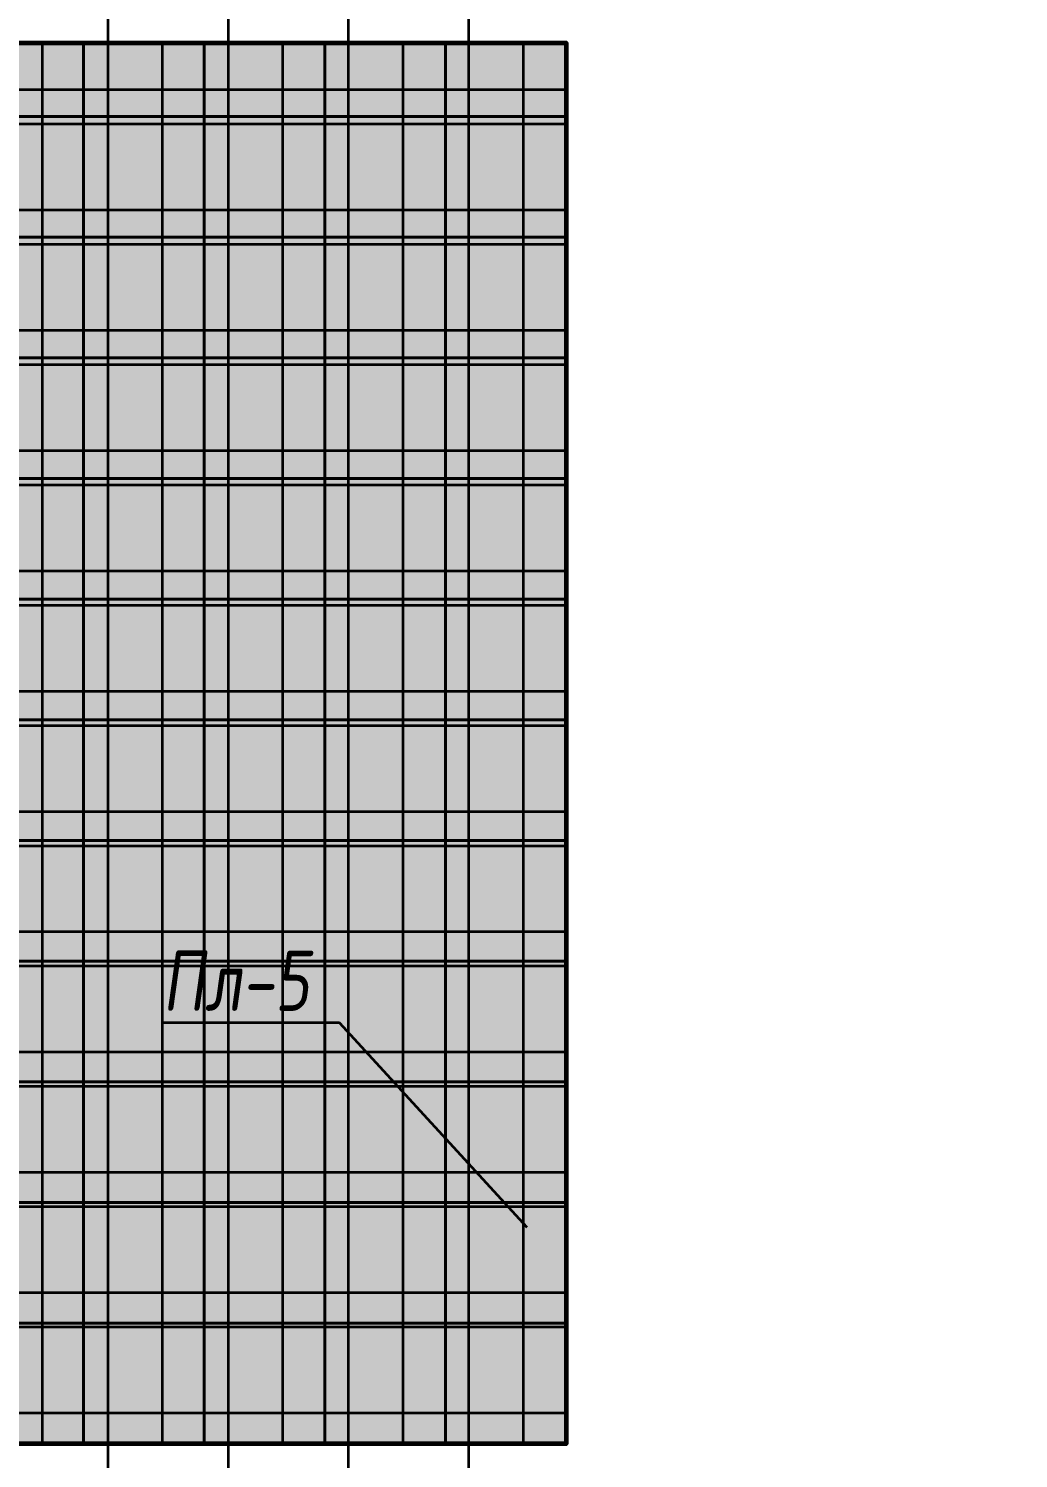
# Model space of a CAD drawing. Header units: millimetres. Extents: x -510890 to 418982, y -118257 to 141350.
# Drawn here: x -14129 to -10026, y -58616 to -52691 of the extents above; entities that cross this region are included whole.
import ezdxf
from ezdxf import colors
from ezdxf.entities.mleader import LeaderData, LeaderLine
from ezdxf.math import Vec2, Vec3

# ---------------------------------------------------------------- set-up
doc = ezdxf.new("R2010")
doc.units = ezdxf.units.MM
doc.layers.add('АР_Площадь контур', color=220, linetype='Continuous', lineweight=35, plot=False)
doc.styles.add('Архитект', font='isocpeur.ttf', dxfattribs={"width": 0.8, "oblique": 8})

msp = doc.modelspace()

# ---------------------------------------------------------------- hatches: boundary and pattern name
at = {"layer": 'АР_Площадь контур', "true_color": 0x000000, "transparency": 33554687}
h = msp.add_hatch(dxfattribs=at)
h.set_pattern_fill('ANSI37', color=18, scale=157, angle=45, style=0)
h.set_pattern_definition([(90, (-131938.25, -125721.33), (-498.475, 0), []), (180, (-131938.25, -125721.33), (-6e-14, -498.475), [])])
h.paths.add_polyline_path([(-11900.8, -60905.6), (-11900.8, -61675.6), (-18190.8, -61675.6), (-18190.8, -54630.7), (-18390.8, -54630.7), (-18390.8, -53130.7), (-18190.8, -53130.7), (-18190.8, -52630.6), (-11900.8, -52630.6)])
h = msp.add_hatch(dxfattribs=at)
h.set_pattern_fill('ANSI37', color=18, scale=157, angle=45, style=0)
h.set_pattern_definition([(90, (52225, -123371.3), (-498.475, 0), []), (180, (52225, -123371.3), (-6e-14, -498.475), [])])
h.paths.add_polyline_path([(-11900.8, -58555.6), (-18191, -58555.6), (-18088.4, -52750.6), (-11900.8, -52750.6), (-11900.8, -56055.6), (-11900.8, -56130.6), (-11900.8, -57260.6), (-11900.8, -57260.6)])
at = {"layer": 'АР_Площадь контур', "ltscale": 300, "true_color": 0x828487, "transparency": 33554687}
h = msp.add_hatch(color=252, dxfattribs=at)
h.dxf.hatch_style = 1
h.paths.add_polyline_path([(-13900.8, -52750.6), (-14400.8, -52750.6), (-14400.8, -53055.6), (-13900.8, -53055.6)])
at = {"layer": 'АР_Площадь контур', "ltscale": 300, "true_color": 0xb8b9bc, "transparency": 33554687}
h = msp.add_hatch(color=9, dxfattribs=at)
h.dxf.hatch_style = 1
h.paths.add_polyline_path([(-13400.8, -52750.6), (-13900.8, -52750.6), (-13900.8, -53055.6), (-13400.8, -53055.6)])
at = {"layer": 'АР_Площадь контур', "lineweight": 9, "ltscale": 300, "transparency": 33554687}
h = msp.add_hatch(color=252, dxfattribs=at)
h.dxf.hatch_style = 1
h.paths.add_polyline_path([(-12900.8, -52750.6), (-13400.8, -52750.6), (-13400.8, -53055.6), (-12900.8, -53055.6)])
h = msp.add_hatch(color=252, dxfattribs=at)
h.dxf.hatch_style = 1
h.paths.add_polyline_path([(-12400.8, -52750.6), (-12900.8, -52750.6), (-12900.8, -53055.6), (-12400.8, -53055.6)])
h = msp.add_hatch(color=252, dxfattribs=at)
h.dxf.hatch_style = 1
h.paths.add_polyline_path([(-11900.8, -52750.6), (-12400.8, -52750.6), (-12400.8, -53055.6), (-11900.8, -53055.6)])
at = {"layer": 'АР_Площадь контур', "ltscale": 300, "true_color": 0x828487, "transparency": 33554687}
h = msp.add_hatch(color=252, dxfattribs=at)
h.dxf.hatch_style = 1
h.paths.add_polyline_path([(-13900.8, -53055.6), (-14400.8, -53055.6), (-14400.8, -53555.6), (-13900.8, -53555.6)])
at = {"layer": 'АР_Площадь контур', "ltscale": 300, "true_color": 0xb8b9bc, "transparency": 33554687}
h = msp.add_hatch(color=9, dxfattribs=at)
h.dxf.hatch_style = 1
h.paths.add_polyline_path([(-13400.8, -53055.6), (-13900.8, -53055.6), (-13900.8, -53555.6), (-13400.8, -53555.6)])
h = msp.add_hatch(color=9, dxfattribs=at)
h.dxf.hatch_style = 1
h.paths.add_polyline_path([(-12900.8, -53055.6), (-13400.8, -53055.6), (-13400.8, -53555.6), (-12900.8, -53555.6)])
h = msp.add_hatch(color=9, dxfattribs=at)
h.dxf.hatch_style = 1
h.paths.add_polyline_path([(-12400.8, -53055.6), (-12900.8, -53055.6), (-12900.8, -53555.6), (-12400.8, -53555.6)])
at = {"layer": 'АР_Площадь контур', "lineweight": 9, "ltscale": 300, "transparency": 33554687}
h = msp.add_hatch(color=252, dxfattribs=at)
h.dxf.hatch_style = 1
h.paths.add_polyline_path([(-11900.8, -53055.6), (-12400.8, -53055.6), (-12400.8, -53555.6), (-11900.8, -53555.6)])
at = {"layer": 'АР_Площадь контур', "ltscale": 300, "true_color": 0x828487, "transparency": 33554687}
h = msp.add_hatch(color=252, dxfattribs=at)
h.dxf.hatch_style = 1
h.paths.add_polyline_path([(-13900.8, -53555.6), (-14400.8, -53555.6), (-14400.8, -54055.6), (-13900.8, -54055.6)])
h = msp.add_hatch(color=252, dxfattribs=at)
h.dxf.hatch_style = 1
h.paths.add_polyline_path([(-13400.8, -53555.6), (-13900.8, -53555.6), (-13900.8, -54055.6), (-13400.8, -54055.6)])
h = msp.add_hatch(color=252, dxfattribs=at)
h.dxf.hatch_style = 1
h.paths.add_polyline_path([(-12900.8, -53555.6), (-13400.8, -53555.6), (-13400.8, -54055.6), (-12900.8, -54055.6)])
at = {"layer": 'АР_Площадь контур', "ltscale": 300, "true_color": 0xb8b9bc, "transparency": 33554687}
h = msp.add_hatch(color=9, dxfattribs=at)
h.dxf.hatch_style = 1
h.paths.add_polyline_path([(-12400.8, -53555.6), (-12900.8, -53555.6), (-12900.8, -54055.6), (-12400.8, -54055.6)])
at = {"layer": 'АР_Площадь контур', "lineweight": 9, "ltscale": 300, "transparency": 33554687}
h = msp.add_hatch(color=252, dxfattribs=at)
h.dxf.hatch_style = 1
h.paths.add_polyline_path([(-11900.8, -53555.6), (-12400.8, -53555.6), (-12400.8, -54055.6), (-11900.8, -54055.6)])
h = msp.add_hatch(color=252, dxfattribs=at)
h.dxf.hatch_style = 1
h.paths.add_polyline_path([(-13900.8, -54055.6), (-14400.8, -54055.6), (-14400.8, -54555.6), (-13900.8, -54555.6)])
h = msp.add_hatch(color=252, dxfattribs=at)
h.dxf.hatch_style = 1
h.paths.add_polyline_path([(-13400.8, -54055.6), (-13900.8, -54055.6), (-13900.8, -54555.6), (-13400.8, -54555.6)])
at = {"layer": 'АР_Площадь контур', "ltscale": 300, "true_color": 0x828487, "transparency": 33554687}
h = msp.add_hatch(color=252, dxfattribs=at)
h.dxf.hatch_style = 1
h.paths.add_polyline_path([(-12900.8, -54055.6), (-13400.8, -54055.6), (-13400.8, -54555.6), (-12900.8, -54555.6)])
at = {"layer": 'АР_Площадь контур', "ltscale": 300, "true_color": 0xb8b9bc, "transparency": 33554687}
h = msp.add_hatch(color=9, dxfattribs=at)
h.dxf.hatch_style = 1
h.paths.add_polyline_path([(-12400.8, -54055.6), (-12900.8, -54055.6), (-12900.8, -54555.6), (-12400.8, -54555.6)])
h = msp.add_hatch(color=9, dxfattribs=at)
h.dxf.hatch_style = 1
h.paths.add_polyline_path([(-11900.8, -54055.6), (-12400.8, -54055.6), (-12400.8, -54555.6), (-11900.8, -54555.6)])
h = msp.add_hatch(color=9, dxfattribs=at)
h.dxf.hatch_style = 1
h.paths.add_polyline_path([(-13900.8, -54555.6), (-14400.8, -54555.6), (-14400.8, -55055.6), (-13900.8, -55055.6)])
at = {"layer": 'АР_Площадь контур', "lineweight": 9, "ltscale": 300, "transparency": 33554687}
h = msp.add_hatch(color=252, dxfattribs=at)
h.dxf.hatch_style = 1
h.paths.add_polyline_path([(-13400.8, -54555.6), (-13900.8, -54555.6), (-13900.8, -55055.6), (-13400.8, -55055.6)])
at = {"layer": 'АР_Площадь контур', "ltscale": 300, "true_color": 0x828487, "transparency": 33554687}
h = msp.add_hatch(color=252, dxfattribs=at)
h.dxf.hatch_style = 1
h.paths.add_polyline_path([(-12900.8, -54555.6), (-13400.8, -54555.6), (-13400.8, -55055.6), (-12900.8, -55055.6)])
h = msp.add_hatch(color=252, dxfattribs=at)
h.dxf.hatch_style = 1
h.paths.add_polyline_path([(-12400.8, -54555.6), (-12900.8, -54555.6), (-12900.8, -55055.6), (-12400.8, -55055.6)])
h = msp.add_hatch(color=252, dxfattribs=at)
h.dxf.hatch_style = 1
h.paths.add_polyline_path([(-11900.8, -54555.6), (-12400.8, -54555.6), (-12400.8, -55055.6), (-11900.8, -55055.6)])
at = {"layer": 'АР_Площадь контур', "ltscale": 300, "true_color": 0xb8b9bc, "transparency": 33554687}
h = msp.add_hatch(color=9, dxfattribs=at)
h.dxf.hatch_style = 1
h.paths.add_polyline_path([(-13900.8, -55055.6), (-14400.8, -55055.6), (-14400.8, -55555.6), (-13900.8, -55555.6)])
at = {"layer": 'АР_Площадь контур', "lineweight": 9, "ltscale": 300, "transparency": 33554687}
h = msp.add_hatch(color=252, dxfattribs=at)
h.dxf.hatch_style = 1
h.paths.add_polyline_path([(-13400.8, -55055.6), (-13900.8, -55055.6), (-13900.8, -55555.6), (-13400.8, -55555.6)])
h = msp.add_hatch(color=252, dxfattribs=at)
h.dxf.hatch_style = 1
h.paths.add_polyline_path([(-12900.8, -55055.6), (-13400.8, -55055.6), (-13400.8, -55555.6), (-12900.8, -55555.6)])
h = msp.add_hatch(color=252, dxfattribs=at)
h.dxf.hatch_style = 1
h.paths.add_polyline_path([(-12400.8, -55055.6), (-12900.8, -55055.6), (-12900.8, -55555.6), (-12400.8, -55555.6)])
at = {"layer": 'АР_Площадь контур', "ltscale": 300, "true_color": 0x828487, "transparency": 33554687}
h = msp.add_hatch(color=252, dxfattribs=at)
h.dxf.hatch_style = 1
h.paths.add_polyline_path([(-11900.8, -55055.6), (-12400.8, -55055.6), (-12400.8, -55555.6), (-11900.8, -55555.6)])
at = {"layer": 'АР_Площадь контур', "ltscale": 300, "true_color": 0xb8b9bc, "transparency": 33554687}
h = msp.add_hatch(color=9, dxfattribs=at)
h.dxf.hatch_style = 1
h.paths.add_polyline_path([(-13900.8, -55555.6), (-14400.8, -55555.6), (-14400.8, -56055.6), (-13900.8, -56055.6)])
h = msp.add_hatch(color=9, dxfattribs=at)
h.dxf.hatch_style = 1
h.paths.add_polyline_path([(-13400.8, -55555.6), (-13900.8, -55555.6), (-13900.8, -56055.6), (-13400.8, -56055.6)])
h = msp.add_hatch(color=9, dxfattribs=at)
h.dxf.hatch_style = 1
h.paths.add_polyline_path([(-12900.8, -55555.6), (-13400.8, -55555.6), (-13400.8, -56055.6), (-12900.8, -56055.6)])
at = {"layer": 'АР_Площадь контур', "lineweight": 9, "ltscale": 300, "transparency": 33554687}
h = msp.add_hatch(color=252, dxfattribs=at)
h.dxf.hatch_style = 1
h.paths.add_polyline_path([(-12400.8, -55555.6), (-12900.8, -55555.6), (-12900.8, -56055.6), (-12400.8, -56055.6)])
at = {"layer": 'АР_Площадь контур', "ltscale": 300, "true_color": 0x828487, "transparency": 33554687}
h = msp.add_hatch(color=252, dxfattribs=at)
h.dxf.hatch_style = 1
h.paths.add_polyline_path([(-11900.8, -55555.6), (-12400.8, -55555.6), (-12400.8, -56055.6), (-11900.8, -56055.6)])
h = msp.add_hatch(color=252, dxfattribs=at)
h.dxf.hatch_style = 1
h.paths.add_polyline_path([(-13900.8, -56055.6), (-14400.8, -56055.6), (-14400.8, -56555.6), (-13900.8, -56555.6)])
h = msp.add_hatch(color=252, dxfattribs=at)
h.dxf.hatch_style = 1
h.paths.add_polyline_path([(-13400.8, -56055.6), (-13900.8, -56055.6), (-13900.8, -56555.6), (-13400.8, -56555.6)])
at = {"layer": 'АР_Площадь контур', "ltscale": 300, "true_color": 0xb8b9bc, "transparency": 33554687}
h = msp.add_hatch(color=9, dxfattribs=at)
h.dxf.hatch_style = 1
h.paths.add_polyline_path([(-12900.8, -56055.6), (-13400.8, -56055.6), (-13400.8, -56555.6), (-12900.8, -56555.6)])
at = {"layer": 'АР_Площадь контур', "lineweight": 9, "ltscale": 300, "transparency": 33554687}
h = msp.add_hatch(color=252, dxfattribs=at)
h.dxf.hatch_style = 1
h.paths.add_polyline_path([(-12400.8, -56055.6), (-12900.8, -56055.6), (-12900.8, -56555.6), (-12400.8, -56555.6)])
h = msp.add_hatch(color=252, dxfattribs=at)
h.dxf.hatch_style = 1
h.paths.add_polyline_path([(-11900.8, -56055.6), (-12400.8, -56055.6), (-12400.8, -56555.6), (-11900.8, -56555.6)])
h = msp.add_hatch(color=252, dxfattribs=at)
h.dxf.hatch_style = 1
h.paths.add_polyline_path([(-13900.8, -56555.6), (-14400.8, -56555.6), (-14400.8, -57055.6), (-13900.8, -57055.6)])
at = {"layer": 'АР_Площадь контур', "ltscale": 300, "true_color": 0x828487, "transparency": 33554687}
h = msp.add_hatch(color=252, dxfattribs=at)
h.dxf.hatch_style = 1
h.paths.add_polyline_path([(-13400.8, -56555.6), (-13900.8, -56555.6), (-13900.8, -57055.6), (-13400.8, -57055.6)])
at = {"layer": 'АР_Площадь контур', "ltscale": 300, "true_color": 0xb8b9bc, "transparency": 33554687}
h = msp.add_hatch(color=9, dxfattribs=at)
h.dxf.hatch_style = 1
h.paths.add_polyline_path([(-12900.8, -56555.6), (-13400.8, -56555.6), (-13400.8, -57055.6), (-12900.8, -57055.6)])
h = msp.add_hatch(color=9, dxfattribs=at)
h.dxf.hatch_style = 1
h.paths.add_polyline_path([(-12400.8, -56555.6), (-12900.8, -56555.6), (-12900.8, -57055.6), (-12400.8, -57055.6)])
h = msp.add_hatch(color=9, dxfattribs=at)
h.dxf.hatch_style = 1
h.paths.add_polyline_path([(-11900.8, -56555.6), (-12400.8, -56555.6), (-12400.8, -57055.6), (-11900.8, -57055.6)])
at = {"layer": 'АР_Площадь контур', "lineweight": 9, "ltscale": 300, "transparency": 33554687}
h = msp.add_hatch(color=252, dxfattribs=at)
h.dxf.hatch_style = 1
h.paths.add_polyline_path([(-13900.8, -57055.6), (-14400.8, -57055.6), (-14400.8, -57555.6), (-13900.8, -57555.6)])
at = {"layer": 'АР_Площадь контур', "ltscale": 300, "true_color": 0x828487, "transparency": 33554687}
h = msp.add_hatch(color=252, dxfattribs=at)
h.dxf.hatch_style = 1
h.paths.add_polyline_path([(-13400.8, -57055.6), (-13900.8, -57055.6), (-13900.8, -57555.6), (-13400.8, -57555.6)])
h = msp.add_hatch(color=252, dxfattribs=at)
h.dxf.hatch_style = 1
h.paths.add_polyline_path([(-12900.8, -57055.6), (-13400.8, -57055.6), (-13400.8, -57555.6), (-12900.8, -57555.6)])
h = msp.add_hatch(color=252, dxfattribs=at)
h.dxf.hatch_style = 1
h.paths.add_polyline_path([(-12400.8, -57055.6), (-12900.8, -57055.6), (-12900.8, -57555.6), (-12400.8, -57555.6)])
at = {"layer": 'АР_Площадь контур', "ltscale": 300, "true_color": 0xb8b9bc, "transparency": 33554687}
h = msp.add_hatch(color=9, dxfattribs=at)
h.dxf.hatch_style = 1
h.paths.add_polyline_path([(-11900.8, -57055.6), (-12400.8, -57055.6), (-12400.8, -57555.6), (-11900.8, -57555.6)])
at = {"layer": 'АР_Площадь контур', "lineweight": 9, "ltscale": 300, "transparency": 33554687}
h = msp.add_hatch(color=252, dxfattribs=at)
h.dxf.hatch_style = 1
h.paths.add_polyline_path([(-13900.8, -57555.6), (-14400.8, -57555.6), (-14400.8, -58055.6), (-13900.8, -58055.6)])
h = msp.add_hatch(color=252, dxfattribs=at)
h.dxf.hatch_style = 1
h.paths.add_polyline_path([(-13400.8, -57555.6), (-13900.8, -57555.6), (-13900.8, -58055.6), (-13400.8, -58055.6)])
h = msp.add_hatch(color=252, dxfattribs=at)
h.dxf.hatch_style = 1
h.paths.add_polyline_path([(-12900.8, -57555.6), (-13400.8, -57555.6), (-13400.8, -58055.6), (-12900.8, -58055.6)])
at = {"layer": 'АР_Площадь контур', "ltscale": 300, "true_color": 0x828487, "transparency": 33554687}
h = msp.add_hatch(color=252, dxfattribs=at)
h.dxf.hatch_style = 1
h.paths.add_polyline_path([(-12400.8, -57555.6), (-12900.8, -57555.6), (-12900.8, -58055.6), (-12400.8, -58055.6)])
at = {"layer": 'АР_Площадь контур', "ltscale": 300, "true_color": 0xb8b9bc, "transparency": 33554687}
h = msp.add_hatch(color=9, dxfattribs=at)
h.dxf.hatch_style = 1
h.paths.add_polyline_path([(-11900.8, -57555.6), (-12400.8, -57555.6), (-12400.8, -58055.6), (-11900.8, -58055.6)])
h = msp.add_hatch(color=9, dxfattribs=at)
h.dxf.hatch_style = 1
h.paths.add_polyline_path([(-13900.8, -58055.6), (-14400.8, -58055.6), (-14400.8, -58555.6), (-13900.8, -58555.6)])
h = msp.add_hatch(color=9, dxfattribs=at)
h.dxf.hatch_style = 1
h.paths.add_polyline_path([(-13400.8, -58055.6), (-13900.8, -58055.6), (-13900.8, -58555.6), (-13400.8, -58555.6)])
at = {"layer": 'АР_Площадь контур', "lineweight": 9, "ltscale": 300, "transparency": 33554687}
h = msp.add_hatch(color=252, dxfattribs=at)
h.dxf.hatch_style = 1
h.paths.add_polyline_path([(-12900.8, -58055.6), (-13400.8, -58055.6), (-13400.8, -58555.6), (-12900.8, -58555.6)])
at = {"layer": 'АР_Площадь контур', "ltscale": 300, "true_color": 0x828487, "transparency": 33554687}
h = msp.add_hatch(color=252, dxfattribs=at)
h.dxf.hatch_style = 1
h.paths.add_polyline_path([(-12400.8, -58055.6), (-12900.8, -58055.6), (-12900.8, -58555.6), (-12400.8, -58555.6)])
h = msp.add_hatch(color=252, dxfattribs=at)
h.dxf.hatch_style = 1
h.paths.add_polyline_path([(-11900.8, -58055.6), (-12400.8, -58055.6), (-12400.8, -58555.6), (-11900.8, -58555.6)])

# ---------------------------------------------------------------- linework, layer by layer
at = {"layer": 'АР_Площадь контур', "lineweight": 60}
msp.add_lwpolyline([(-18190.8, -55869.1), (-18190.8, -53100.6), (-17790.8, -53100.6), (-17790.8, -52750.6), (-11900.8, -52750.6), (-11900.8, -58555.6), (-18190.8, -58555.6), (-18190.8, -57369.1)], dxfattribs=at)
at = {"layer": 'АР_Площадь контур', "ltscale": 300}
for points in [[(-14400.8, -52750.6), (-14400.8, -53055.6), (-13900.8, -53055.6)], [(-13900.8, -53055.6), (-13900.8, -52750.6)], [(-13900.8, -52750.6), (-13900.8, -53055.6), (-13400.8, -53055.6)], [(-13400.8, -53055.6), (-13400.8, -52750.6)], [(-13400.8, -52750.6), (-13400.8, -53055.6), (-12900.8, -53055.6)], [(-12900.8, -53055.6), (-12900.8, -52750.6)], [(-12900.8, -52750.6), (-12900.8, -53055.6), (-12400.8, -53055.6)], [(-12400.8, -53055.6), (-12400.8, -52750.6)], [(-12400.8, -52750.6), (-12400.8, -53055.6), (-11900.8, -53055.6)], [(-11900.8, -53055.6), (-11900.8, -52750.6)], [(-13900.8, -53555.6), (-13900.8, -53055.6), (-14400.8, -53055.6), (-14400.8, -53555.6), (-13900.8, -53555.6)], [(-13400.8, -53555.6), (-13400.8, -53055.6), (-13900.8, -53055.6), (-13900.8, -53555.6), (-13400.8, -53555.6)], [(-12900.8, -53555.6), (-12900.8, -53055.6), (-13400.8, -53055.6), (-13400.8, -53555.6), (-12900.8, -53555.6)], [(-12400.8, -53555.6), (-12400.8, -53055.6), (-12900.8, -53055.6), (-12900.8, -53555.6), (-12400.8, -53555.6)], [(-11900.8, -53555.6), (-11900.8, -53055.6), (-12400.8, -53055.6), (-12400.8, -53555.6), (-11900.8, -53555.6)], [(-13900.8, -54055.6), (-13900.8, -53555.6), (-14400.8, -53555.6), (-14400.8, -54055.6), (-13900.8, -54055.6)], [(-13400.8, -54055.6), (-13400.8, -53555.6), (-13900.8, -53555.6), (-13900.8, -54055.6), (-13400.8, -54055.6)], [(-12900.8, -54055.6), (-12900.8, -53555.6), (-13400.8, -53555.6), (-13400.8, -54055.6), (-12900.8, -54055.6)], [(-12400.8, -54055.6), (-12400.8, -53555.6), (-12900.8, -53555.6), (-12900.8, -54055.6), (-12400.8, -54055.6)], [(-11900.8, -54055.6), (-11900.8, -53555.6), (-12400.8, -53555.6), (-12400.8, -54055.6), (-11900.8, -54055.6)], [(-13900.8, -54555.6), (-13900.8, -54055.6), (-14400.8, -54055.6), (-14400.8, -54555.6), (-13900.8, -54555.6)], [(-13400.8, -54555.6), (-13400.8, -54055.6), (-13900.8, -54055.6), (-13900.8, -54555.6), (-13400.8, -54555.6)], [(-12900.8, -54555.6), (-12900.8, -54055.6), (-13400.8, -54055.6), (-13400.8, -54555.6), (-12900.8, -54555.6)], [(-12400.8, -54555.6), (-12400.8, -54055.6), (-12900.8, -54055.6), (-12900.8, -54555.6), (-12400.8, -54555.6)], [(-11900.8, -54555.6), (-11900.8, -54055.6), (-12400.8, -54055.6), (-12400.8, -54555.6), (-11900.8, -54555.6)], [(-13900.8, -55055.6), (-13900.8, -54555.6), (-14400.8, -54555.6), (-14400.8, -55055.6), (-13900.8, -55055.6)], [(-13400.8, -55055.6), (-13400.8, -54555.6), (-13900.8, -54555.6), (-13900.8, -55055.6), (-13400.8, -55055.6)], [(-12900.8, -55055.6), (-12900.8, -54555.6), (-13400.8, -54555.6), (-13400.8, -55055.6), (-12900.8, -55055.6)], [(-12400.8, -55055.6), (-12400.8, -54555.6), (-12900.8, -54555.6), (-12900.8, -55055.6), (-12400.8, -55055.6)], [(-11900.8, -55055.6), (-11900.8, -54555.6), (-12400.8, -54555.6), (-12400.8, -55055.6), (-11900.8, -55055.6)], [(-13900.8, -55555.6), (-13900.8, -55055.6), (-14400.8, -55055.6), (-14400.8, -55555.6), (-13900.8, -55555.6)], [(-13400.8, -55555.6), (-13400.8, -55055.6), (-13900.8, -55055.6), (-13900.8, -55555.6), (-13400.8, -55555.6)], [(-12900.8, -55555.6), (-12900.8, -55055.6), (-13400.8, -55055.6), (-13400.8, -55555.6), (-12900.8, -55555.6)], [(-12400.8, -55555.6), (-12400.8, -55055.6), (-12900.8, -55055.6), (-12900.8, -55555.6), (-12400.8, -55555.6)], [(-11900.8, -55555.6), (-11900.8, -55055.6), (-12400.8, -55055.6), (-12400.8, -55555.6), (-11900.8, -55555.6)], [(-13900.8, -56055.6), (-13900.8, -55555.6), (-14400.8, -55555.6), (-14400.8, -56055.6), (-13900.8, -56055.6)], [(-13400.8, -56055.6), (-13400.8, -55555.6), (-13900.8, -55555.6), (-13900.8, -56055.6), (-13400.8, -56055.6)], [(-12900.8, -56055.6), (-12900.8, -55555.6), (-13400.8, -55555.6), (-13400.8, -56055.6), (-12900.8, -56055.6)], [(-12400.8, -56055.6), (-12400.8, -55555.6), (-12900.8, -55555.6), (-12900.8, -56055.6), (-12400.8, -56055.6)], [(-11900.8, -56055.6), (-11900.8, -55555.6), (-12400.8, -55555.6), (-12400.8, -56055.6), (-11900.8, -56055.6)], [(-13900.8, -56555.6), (-13900.8, -56055.6), (-14400.8, -56055.6), (-14400.8, -56555.6), (-13900.8, -56555.6)], [(-13400.8, -56555.6), (-13400.8, -56055.6), (-13900.8, -56055.6), (-13900.8, -56555.6), (-13400.8, -56555.6)], [(-12900.8, -56555.6), (-12900.8, -56055.6), (-13400.8, -56055.6), (-13400.8, -56555.6), (-12900.8, -56555.6)], [(-12400.8, -56555.6), (-12400.8, -56055.6), (-12900.8, -56055.6), (-12900.8, -56555.6), (-12400.8, -56555.6)], [(-11900.8, -56555.6), (-11900.8, -56055.6), (-12400.8, -56055.6), (-12400.8, -56555.6), (-11900.8, -56555.6)], [(-13900.8, -57055.6), (-13900.8, -56555.6), (-14400.8, -56555.6), (-14400.8, -57055.6), (-13900.8, -57055.6)], [(-13400.8, -57055.6), (-13400.8, -56555.6), (-13900.8, -56555.6), (-13900.8, -57055.6), (-13400.8, -57055.6)], [(-12900.8, -57055.6), (-12900.8, -56555.6), (-13400.8, -56555.6), (-13400.8, -57055.6), (-12900.8, -57055.6)], [(-12400.8, -57055.6), (-12400.8, -56555.6), (-12900.8, -56555.6), (-12900.8, -57055.6), (-12400.8, -57055.6)], [(-11900.8, -57055.6), (-11900.8, -56555.6), (-12400.8, -56555.6), (-12400.8, -57055.6), (-11900.8, -57055.6)], [(-13900.8, -57555.6), (-13900.8, -57055.6), (-14400.8, -57055.6), (-14400.8, -57555.6), (-13900.8, -57555.6)], [(-13400.8, -57555.6), (-13400.8, -57055.6), (-13900.8, -57055.6), (-13900.8, -57555.6), (-13400.8, -57555.6)], [(-12900.8, -57555.6), (-12900.8, -57055.6), (-13400.8, -57055.6), (-13400.8, -57555.6), (-12900.8, -57555.6)], [(-12400.8, -57555.6), (-12400.8, -57055.6), (-12900.8, -57055.6), (-12900.8, -57555.6), (-12400.8, -57555.6)], [(-11900.8, -57555.6), (-11900.8, -57055.6), (-12400.8, -57055.6), (-12400.8, -57555.6), (-11900.8, -57555.6)], [(-13900.8, -58055.6), (-13900.8, -57555.6), (-14400.8, -57555.6), (-14400.8, -58055.6), (-13900.8, -58055.6)], [(-13400.8, -58055.6), (-13400.8, -57555.6), (-13900.8, -57555.6), (-13900.8, -58055.6), (-13400.8, -58055.6)], [(-12900.8, -58055.6), (-12900.8, -57555.6), (-13400.8, -57555.6), (-13400.8, -58055.6), (-12900.8, -58055.6)], [(-12400.8, -58055.6), (-12400.8, -57555.6), (-12900.8, -57555.6), (-12900.8, -58055.6), (-12400.8, -58055.6)], [(-11900.8, -58055.6), (-11900.8, -57555.6), (-12400.8, -57555.6), (-12400.8, -58055.6), (-11900.8, -58055.6)], [(-13900.8, -58555.6), (-13900.8, -58055.6), (-14400.8, -58055.6), (-14400.8, -58555.6), (-13900.8, -58555.6)], [(-13400.8, -58555.6), (-13400.8, -58055.6), (-13900.8, -58055.6), (-13900.8, -58555.6), (-13400.8, -58555.6)], [(-12900.8, -58555.6), (-12900.8, -58055.6), (-13400.8, -58055.6), (-13400.8, -58555.6), (-12900.8, -58555.6)], [(-12400.8, -58555.6), (-12400.8, -58055.6), (-12900.8, -58055.6), (-12900.8, -58555.6), (-12400.8, -58555.6)], [(-11900.8, -58555.6), (-11900.8, -58055.6), (-12400.8, -58055.6), (-12400.8, -58555.6), (-11900.8, -58555.6)]]:
    msp.add_lwpolyline(points, dxfattribs=at)

# ---------------------------------------------------------------- leaders
at = {"layer": 'АР_Площадь контур'}
ml = msp.add_multileader_mtext('Standard', dxfattribs=at)
ml.set_content('Пл-5', color=256, style='Архитект')
ml.set_leader_properties(color=256, linetype='ByLayer', lineweight=-1)
ml.build(insert=Vec2(0, 0))
ml.multileader.update_dxf_attribs({"text_left_attachment_type": 6, "text_right_attachment_type": 6, "dogleg_length": 25, "arrow_head_size": 200})
ctx = ml.context
ctx.base_point, ctx.char_height, ctx.arrow_head_size, ctx.landing_gap_size, ctx.plane_origin = Vec3(-13675.4, -56811.4), 250, 200, 100, Vec3(-26561.5, -57053)
ctx.left_attachment, ctx.right_attachment = 6, 6
notes = []
notes.append((ctx, [(0, (1, 1, 0), (-12840.1, -56811.4), (-1, 0), 25, [(1, [(-11927.3, -57805.6)], 0, [])])]))
ctx.mtext.insert, ctx.mtext.width, ctx.mtext.defined_height, ctx.mtext.line_spacing_style, ctx.mtext.flow_direction = Vec3(-13575.4, -56511.4), 3549.472, 1007.6, 2, 5
for ctx, leaders in notes:
    for number, flags, end, landing, length, lines in leaders:
        leader = LeaderData()
        leader.index, (leader.has_last_leader_line, leader.has_dogleg_vector, leader.attachment_direction) = number, flags
        leader.last_leader_point, leader.dogleg_vector, leader.dogleg_length = Vec3(end), Vec3(landing), length
        for number, points, colour, breaks in lines:
            line = LeaderLine()
            line.index, line.vertices, line.color, line.breaks = number, Vec3.list(points), colors.encode_raw_color(colour), breaks
            leader.lines.append(line)
        ctx.leaders.append(leader)

doc.saveas('drawing.dxf')
